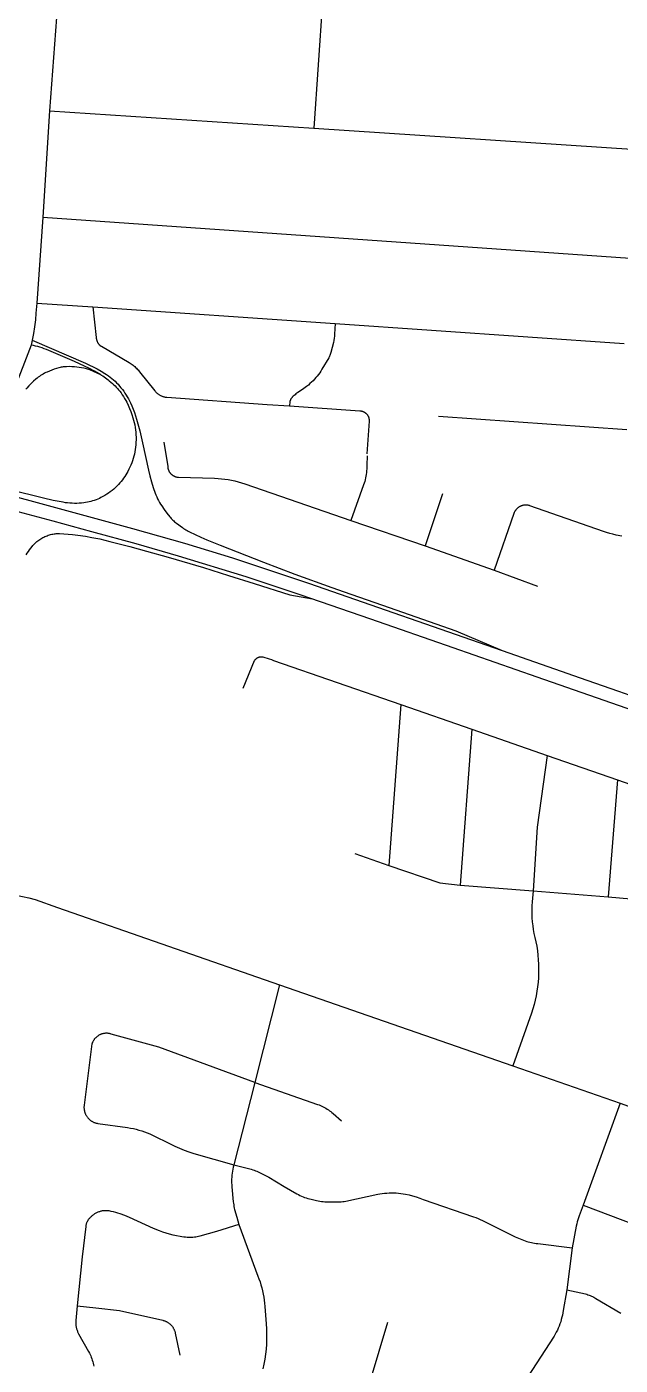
# Model space of a CAD drawing. Header units: inches. Extents: x 326453 to 344102, y 4677180 to 4689621.
# Drawn here: x 335339 to 336036, y 4678540 to 4680111 of the extents above; entities that cross this region are included whole.
import ezdxf

# ---------------------------------------------------------------- set-up
doc = ezdxf.new("R2010")
doc.units = ezdxf.units.IN
doc.header["$MEASUREMENT"] = 0
doc.layers.add('Street_Centreline', color=7, linetype='Continuous')

msp = doc.modelspace()

# ---------------------------------------------------------------- linework, layer by layer
at = {"layer": 'Street_Centreline'}
for p, q in [((335686.2944, 4680141.0764), (335676.1016, 4679992.3428)), ((335373.8314, 4680122.3416), (335365.5006, 4680012.7901)), ((335365.5006, 4680012.7901), (335357.7927, 4679887.6235)), ((335365.5006, 4680012.7901), (335676.1016, 4679992.3428)), ((335676.1016, 4679992.3428), (336055.3157, 4679967.2635)), ((335357.7927, 4679887.6235), (335350.6599, 4679786.7747)), ((335357.7927, 4679887.6235), (336047.6857, 4679839.7384)), ((335350.6599, 4679786.7747), (335416.4949, 4679782.4678)), ((335416.4949, 4679782.4678), (335701.0611, 4679763.1058)), ((335701.0611, 4679763.1058), (336040.3494, 4679739.4004)), ((335822.4171, 4679654.0907), (336043.562, 4679638.6296)), ((335827.3102, 4679562.9686), (335806.6786, 4679501.9346)), ((335719.4887, 4679531.6476), (335806.6786, 4679501.9346)), ((335806.6786, 4679501.9346), (335887.7894, 4679473.3374)), ((335887.7894, 4679473.3374), (335938.9066, 4679454.6392)), ((335778.0657, 4679315.7032), (335764.0045, 4679126.869)), ((335778.0657, 4679315.7032), (335861.5374, 4679286.6575)), ((335861.5374, 4679286.6575), (335847.926, 4679103.5316)), ((335861.5374, 4679286.6575), (335950.2509, 4679255.7878)), ((335950.2509, 4679255.7878), (336032.7589, 4679227.0775)), ((336032.7589, 4679227.0775), (336021.8715, 4679089.8649)), ((336032.7589, 4679227.0775), (336177.4037, 4679176.4179)), ((335724.3871, 4679140.8004), (335764.0045, 4679126.869)), ((335847.926, 4679103.5316), (335933.4702, 4679097.0754)), ((335933.4702, 4679097.0754), (336021.8715, 4679089.8649)), ((336021.8715, 4679089.8649), (336143.5316, 4679079.4595)), ((335635.8356, 4678986.5301), (335606.6784, 4678871.8932)), ((335635.8356, 4678986.5301), (335909.9103, 4678891.4517)), ((335909.9103, 4678891.4517), (336035.6655, 4678847.5445)), ((335606.6784, 4678871.8932), (335581.9525, 4678775.3883)), ((336035.6655, 4678847.5445), (335992.4384, 4678728.0724)), ((336035.6655, 4678847.5445), (336222.1072, 4678781.08)), ((335979.4253, 4678677.8259), (335973.152, 4678628.4692))]:
    msp.add_line(p, q, dxfattribs=at)
for points in [[(335350.6599, 4679786.7747), (335349.7279, 4679775.1656), (335349.0233, 4679767.1529), (335348.0365, 4679759.17), (335346.7686, 4679751.2268), (335344.0698, 4679737.5775)], [(335416.4949, 4679782.4678), (335420.4253, 4679746.511), (335420.4944, 4679745.9608), (335420.5813, 4679745.4131), (335420.6859, 4679744.8685), (335420.808, 4679744.3275), (335420.9475, 4679743.7908), (335421.1043, 4679743.2589), (335421.2782, 4679742.7323), (335421.469, 4679742.2116), (335421.6765, 4679741.6973), (335421.9006, 4679741.1901), (335422.1409, 4679740.6903), (335422.2994, 4679740.3867), (335422.4682, 4679740.0886), (335422.6469, 4679739.7965), (335422.8353, 4679739.5105), (335423.0333, 4679739.231), (335423.2407, 4679738.9584), (335423.4572, 4679738.693), (335423.6825, 4679738.4351), (335423.9163, 4679738.1849), (335424.1586, 4679737.9427), (335424.4088, 4679737.7089), (335424.6668, 4679737.4837), (335424.9323, 4679737.2673), (335425.205, 4679737.06), (335425.4845, 4679736.862), (335425.7705, 4679736.6736), (335426.0627, 4679736.495), (335426.3608, 4679736.3264), (335426.6644, 4679736.1679), (335459.2194, 4679717.1145), (335460.3866, 4679716.4048), (335461.5293, 4679715.6562), (335462.6462, 4679714.8696), (335463.7359, 4679714.0459), (335464.7974, 4679713.1861), (335465.8293, 4679712.291), (335466.8306, 4679711.3617), (335467.8001, 4679710.3993), (335468.7366, 4679709.4049), (335469.6392, 4679708.3795), (335470.5068, 4679707.3243), (335471.3384, 4679706.2406), (335489.3278, 4679683.9269), (335489.7884, 4679683.3755), (335490.2678, 4679682.8404), (335490.7655, 4679682.3223), (335491.2809, 4679681.8217), (335491.8133, 4679681.3393), (335492.3621, 4679680.8757), (335492.9268, 4679680.4314), (335493.5064, 4679680.007), (335494.1005, 4679679.6029), (335494.7082, 4679679.2197), (335495.3289, 4679678.8578), (335495.9617, 4679678.5177), (335496.6059, 4679678.1997), (335497.2608, 4679677.9043), (335497.9256, 4679677.6317), (335498.5994, 4679677.3824), (335499.2814, 4679677.1566), (335499.9709, 4679676.9547), (335500.667, 4679676.7767), (335501.3688, 4679676.623), (335502.0755, 4679676.4938), (335502.7863, 4679676.3892), (335503.5003, 4679676.3093), (335621.3645, 4679667.9007), (335647.6953, 4679666.4308)], [(335701.0611, 4679763.1058), (335700.3738, 4679750.5083), (335700.2015, 4679748.053), (335699.953, 4679745.6042), (335699.6284, 4679743.1643), (335699.2282, 4679740.7358), (335696.0208, 4679728.8254), (335695.7049, 4679727.729), (335695.3509, 4679726.6443), (335694.9594, 4679725.5726), (335694.5306, 4679724.5152), (335694.0653, 4679723.4734), (335693.5639, 4679722.4485), (335685.6216, 4679709.1639), (335684.3491, 4679707.1165), (335683.0067, 4679705.1143), (335681.5961, 4679703.1595), (335680.1188, 4679701.2546), (335678.5768, 4679699.4018), (335676.9717, 4679697.6032), (335675.2283, 4679695.7809), (335673.4228, 4679694.0201), (335671.5571, 4679692.3232), (335669.6337, 4679690.692), (335667.6548, 4679689.1286), (335662.6273, 4679685.4376), (335657.4705, 4679681.9296), (335656.2863, 4679681.1248), (335655.131, 4679680.2792), (335654.0061, 4679679.3937), (335652.9127, 4679678.4693), (335651.8524, 4679677.5073), (335650.8264, 4679676.5088), (335650.5626, 4679676.2336), (335650.3087, 4679675.9493), (335650.0647, 4679675.6563), (335649.8311, 4679675.355), (335649.6082, 4679675.0457), (335649.3962, 4679674.7289), (335649.1954, 4679674.4049), (335649.0059, 4679674.0741), (335648.8282, 4679673.7368), (335648.6622, 4679673.3936), (335648.5084, 4679673.0448), (335648.3668, 4679672.6908), (335648.2376, 4679672.3321), (335648.121, 4679671.9692), (335648.0171, 4679671.6024), (335647.9261, 4679671.2322), (335647.8481, 4679670.8591), (335647.6953, 4679666.4308)], [(335344.0698, 4679737.5775), (335243.7824, 4679478.4864)], [(335425.8524, 4679702.698), (335418.3951, 4679706.9083), (335412.6906, 4679710.018), (335406.8961, 4679712.9567), (335401.0168, 4679715.7219), (335395.0579, 4679718.311), (335361.9588, 4679732.3557), (335359.4854, 4679733.3566), (335356.98, 4679734.2741), (335354.4451, 4679735.1072), (335351.8838, 4679735.8548), (335349.2989, 4679736.5162), (335346.6933, 4679737.0907), (335344.0698, 4679737.5775)], [(335345.209, 4679743.3387), (335407.7484, 4679716.3118), (335412.4597, 4679714.1947), (335417.1079, 4679711.9426), (335421.6893, 4679709.5574), (335426.2001, 4679707.041), (335430.6364, 4679704.3957), (335432.7632, 4679703.0338), (335434.8413, 4679701.5986), (335436.8681, 4679700.0918), (335438.8411, 4679698.5153), (335440.7579, 4679696.8709), (335442.6163, 4679695.1607), (335444.4138, 4679693.3868), (335446.1485, 4679691.5512), (335447.8984, 4679689.5741), (335449.5875, 4679687.5447), (335451.2141, 4679685.4649), (335452.7768, 4679683.3367), (335454.2741, 4679681.1619), (335455.7047, 4679678.9427), (335457.0371, 4679676.7364), (335458.3068, 4679674.4933), (335459.5125, 4679672.2153), (335460.6535, 4679669.9041), (335462.3585, 4679666.1625), (335463.9359, 4679662.3654), (335465.3842, 4679658.5172), (335466.7015, 4679654.6222), (335467.8863, 4679650.6849), (335471.5742, 4679636.8684), (335474.8578, 4679622.9504), (335482.0049, 4679590.8465), (335483.6399, 4679584.0142), (335485.4906, 4679577.237), (335487.555, 4679570.522), (335489.831, 4679563.8756), (335490.6887, 4679561.62), (335491.6252, 4679559.3959), (335492.6392, 4679557.206), (335493.7295, 4679555.0532), (335494.8949, 4679552.94), (335496.1338, 4679550.869), (335497.4447, 4679548.8429), (335500.4419, 4679544.5182), (335503.5606, 4679540.2803), (335506.7985, 4679536.1326), (335507.6832, 4679535.0686), (335508.6027, 4679534.0346), (335509.5561, 4679533.0316), (335510.5423, 4679532.0609), (335511.5601, 4679531.1235), (335512.6086, 4679530.2204), (335513.6864, 4679529.3526), (335514.7925, 4679528.5212), (335521.9298, 4679523.2881), (335523.2054, 4679522.378), (335524.5122, 4679521.5135), (335525.8487, 4679520.6955), (335527.2132, 4679519.9251), (335528.604, 4679519.2032), (335530.0193, 4679518.5308), (335543.2474, 4679512.061), (335546.8361, 4679510.3815), (335550.4803, 4679508.8262), (335566.1826, 4679502.5466), (335617.1361, 4679482.7296), (335653.8582, 4679468.7051), (335697.3696, 4679452.8903), (335711.5979, 4679447.8293), (335764.5108, 4679429.4665), (335842.9195, 4679402.0256), (335897.2735, 4679379.0259)], [(335425.8524, 4679702.698), (335426.5057, 4679702.3222), (335428.1447, 4679701.3462), (335429.7536, 4679700.3215), (335431.3311, 4679699.2489), (335432.8757, 4679698.1295), (335434.3861, 4679696.9643), (335435.8607, 4679695.7542), (335439.6444, 4679692.4702), (335441.1684, 4679691.1037), (335442.6476, 4679689.6888), (335444.0804, 4679688.2268), (335445.4652, 4679686.7194), (335446.8007, 4679685.1681), (335448.0855, 4679683.5745), (335449.6475, 4679681.5013), (335451.1396, 4679679.3771), (335452.5599, 4679677.2043), (335453.907, 4679674.9853), (335455.1794, 4679672.7226), (335456.3755, 4679670.4188), (335458.0542, 4679666.9069), (335459.6173, 4679663.342), (335461.0633, 4679659.728), (335462.3906, 4679656.0688), (335463.5977, 4679652.3682), (335464.4101, 4679649.5593), (335465.1238, 4679646.7238), (335465.7382, 4679643.8651), (335466.2523, 4679640.9867), (335466.6656, 4679638.0922), (335466.9775, 4679635.1849), (335467.1878, 4679632.2685), (335467.2961, 4679629.3466), (335467.3023, 4679626.4226), (335467.2063, 4679623.5002), (335467.0084, 4679620.583), (335466.7088, 4679617.6744), (335466.3379, 4679614.9862), (335465.8759, 4679612.3121), (335465.3234, 4679609.6553), (335464.681, 4679607.0187), (335463.9494, 4679604.4055), (335463.1295, 4679601.8186), (335462.2222, 4679599.2611), (335461.2286, 4679596.7358), (335460.1499, 4679594.2457), (335458.9872, 4679591.7937), (335457.7419, 4679589.3826), (335456.5844, 4679587.3129), (335455.3605, 4679585.2818), (335454.0714, 4679583.2913), (335452.7185, 4679581.3436), (335451.3033, 4679579.4408), (335449.8272, 4679577.5848), (335448.2918, 4679575.7776), (335446.6986, 4679574.0211), (335444.8979, 4679572.1657), (335443.0332, 4679570.3746), (335441.1066, 4679568.6503), (335439.1207, 4679566.9946), (335437.0778, 4679565.4098), (335434.9805, 4679563.8977), (335432.8314, 4679562.4602), (335430.6331, 4679561.0991), (335428.3883, 4679559.8161), (335426.0998, 4679558.6128), (335424.1916, 4679557.6921), (335422.2532, 4679556.8368), (335420.2868, 4679556.048), (335418.2947, 4679555.3265), (335416.2793, 4679554.6731), (335414.2428, 4679554.0886), (335412.1876, 4679553.5737), (335410.1161, 4679553.129), (335408.0307, 4679552.7549), (335405.9337, 4679552.452), (335403.2313, 4679552.154), (335400.5205, 4679551.9459), (335397.8043, 4679551.8279), (335395.0857, 4679551.8002), (335392.3676, 4679551.8628), (335389.6532, 4679552.0157), (335386.9453, 4679552.2586), (335384.2469, 4679552.5914), (335381.5611, 4679553.0136), (335369.9875, 4679555.2053), (335358.483, 4679557.7344), (335318.9094, 4679567.5426)], [(335425.8524, 4679702.698), (335413.1423, 4679708.4373), (335411.776, 4679708.952), (335410.3928, 4679709.4194), (335408.9943, 4679709.8392), (335407.5823, 4679710.2106), (335406.1583, 4679710.5334), (335403.4163, 4679711.0574), (335400.6582, 4679711.4884), (335397.887, 4679711.8259), (335395.106, 4679712.0695), (335391.9975, 4679712.2376), (335388.8851, 4679712.3035), (335385.7723, 4679712.2673), (335384.4748, 4679712.2086), (335383.1802, 4679712.1055), (335381.8898, 4679711.958), (335380.6053, 4679711.7664), (335379.3281, 4679711.531), (335378.0597, 4679711.2518), (335376.8016, 4679710.9294), (335373.9544, 4679710.102), (335371.1329, 4679709.191), (335368.3396, 4679708.1969), (335365.5768, 4679707.1208), (335362.847, 4679705.9635), (335361.2655, 4679705.2336), (335359.7093, 4679704.4513), (335358.18, 4679703.6175), (335356.6794, 4679702.7331), (335355.2091, 4679701.7992), (335353.7708, 4679700.8168), (335352.3661, 4679699.7869), (335350.9965, 4679698.7108), (335349.6636, 4679697.5895), (335346.8679, 4679695.0761), (335344.1552, 4679692.4733), (335341.5283, 4679689.7839), (335338.9901, 4679687.0107), (335337.8924, 4679685.7301)], [(335647.6953, 4679666.4308), (335730.152, 4679660.5156), (335730.5566, 4679660.4796), (335730.9597, 4679660.4299), (335731.3608, 4679660.3664), (335731.7596, 4679660.2892), (335732.1555, 4679660.1985), (335732.5481, 4679660.0943), (335732.9369, 4679659.9768), (335733.3215, 4679659.846), (335733.7013, 4679659.7023), (335734.0761, 4679659.5456), (335734.4453, 4679659.3762), (335734.8085, 4679659.1944), (335735.1652, 4679659.0002), (335735.5151, 4679658.794), (335735.8578, 4679658.5759), (335736.1929, 4679658.3463), (335736.5199, 4679658.1054), (335736.8385, 4679657.8535), (335737.1483, 4679657.5908), (335737.4489, 4679657.3177), (335737.7401, 4679657.0345), (335738.0214, 4679656.7415)], [(335738.0214, 4679656.7415), (335738.2763, 4679656.4599), (335738.5214, 4679656.1697), (335738.7564, 4679655.8712), (335738.981, 4679655.5649), (335739.1949, 4679655.251), (335739.3979, 4679654.9299), (335739.5898, 4679654.6021), (335739.7703, 4679654.2679), (335739.9392, 4679653.9276), (335740.0964, 4679653.5818), (335740.2415, 4679653.2308), (335740.3746, 4679652.875), (335740.4953, 4679652.5148), (335740.6036, 4679652.1507), (335740.6993, 4679651.7831), (335740.7823, 4679651.4124), (335740.8526, 4679651.0391), (335740.9099, 4679650.6636), (335740.9544, 4679650.2864), (335740.9859, 4679649.9078), (335741.0043, 4679649.5284), (335741.0097, 4679649.1486), (335741.0021, 4679648.7688), (335740.9814, 4679648.3895), (335738.224, 4679609.9613)], [(335499.9533, 4679623.7546), (335504.4788, 4679595.1061), (335504.5062, 4679594.6463), (335504.5496, 4679594.1877), (335504.609, 4679593.731), (335504.6844, 4679593.2766), (335504.7755, 4679592.8251), (335504.8824, 4679592.3771), (335505.0049, 4679591.9331), (335505.1428, 4679591.4936), (335505.2959, 4679591.0592), (335505.4641, 4679590.6304), (335505.6472, 4679590.2078), (335505.845, 4679589.7918), (335506.0571, 4679589.383), (335506.2834, 4679588.9818), (335506.5236, 4679588.5888), (335506.7774, 4679588.2044), (335507.0444, 4679587.8291), (335507.3244, 4679587.4633), (335507.6169, 4679587.1076), (335507.9217, 4679586.7623), (335508.2384, 4679586.4278), (335508.5666, 4679586.1046), (335508.9058, 4679585.7931), (335509.2558, 4679585.4936), (335509.616, 4679585.2065), (335509.9859, 4679584.9321), (335510.3653, 4679584.6709), (335510.7535, 4679584.423), (335511.1502, 4679584.1889), (335511.5547, 4679583.9688), (335511.9668, 4679583.7629), (335512.3857, 4679583.5715), (335512.8111, 4679583.3949), (335513.2424, 4679583.2332), (335513.6791, 4679583.0868), (335514.1206, 4679582.9556), (335514.5665, 4679582.8399), (335515.0161, 4679582.7399), (335515.4689, 4679582.6557), (335515.9244, 4679582.5873), (335516.382, 4679582.5349), (335516.8412, 4679582.4984), (335517.3013, 4679582.4781), (335559.5398, 4679581.3473), (335563.5471, 4679581.1265), (335567.5451, 4679580.775), (335571.5295, 4679580.293), (335575.4961, 4679579.6812), (335579.4405, 4679578.9401), (335583.3586, 4679578.0705), (335587.2462, 4679577.0734), (335591.0991, 4679575.9498), (335594.9133, 4679574.701), (335719.4887, 4679531.6476)], [(335738.7831, 4679607.7254), (335738.213, 4679596.4698), (335738.2346, 4679594.3325), (335738.1838, 4679592.1958), (335738.0608, 4679590.0619), (335737.8655, 4679587.9335), (335737.5984, 4679585.8128), (335737.2596, 4679583.7025), (335736.8496, 4679581.6048), (335736.3687, 4679579.5222), (335735.8177, 4679577.4571), (335735.1971, 4679575.4118), (335734.5076, 4679573.3886), (335719.4887, 4679531.6476)], [(335279.797, 4679572.1789), (335301.9237, 4679566.1019), (335372.8219, 4679546.8688), (335463.2479, 4679522.337), (335524.278, 4679505.03), (335580.4611, 4679487.7166), (335669.8223, 4679458.2114), (335897.2735, 4679379.0259), (335996.5472, 4679344.396), (336033.7841, 4679331.5134), (336080.5394, 4679314.9561), (336201.4904, 4679273.152), (336361.0578, 4679217.6338), (336497.805, 4679170.0997), (336613.3592, 4679129.8901), (336698.9674, 4679099.9973)], [(335274.259, 4679557.2222), (335296.428, 4679551.1764), (335328.4018, 4679542.3911), (335369.4111, 4679531.3469), (335414.7785, 4679518.9614), (335467.1512, 4679504.517), (335516.8554, 4679490.2813), (335596.3383, 4679465.9281), (335659.6451, 4679444.7641), (335742.524, 4679416.2379), (335839.3009, 4679382.6179), (335937.8266, 4679348.2966), (336051.5531, 4679308.6462), (336165.0435, 4679269.255), (336255.2534, 4679237.9465), (336341.9962, 4679207.7477), (336437.322, 4679174.5624), (336531.0163, 4679141.947), (336617.3991, 4679111.7919), (336697.6075, 4679083.979)], [(336037.7765, 4679513.4136), (336035.5784, 4679513.7268), (336033.3913, 4679514.1099), (336031.2176, 4679514.5623), (336027.3997, 4679515.4786), (336023.6097, 4679516.5044), (336019.8509, 4679517.6387), (336016.1262, 4679518.8808), (335929.8784, 4679549.0291), (335929.3828, 4679549.1868), (335928.8822, 4679549.3271), (335928.377, 4679549.4501), (335927.8677, 4679549.5554), (335927.3552, 4679549.6431), (335926.8399, 4679549.7129), (335926.3225, 4679549.7647), (335925.8036, 4679549.7987), (335925.2839, 4679549.8145), (335924.7639, 4679549.8124), (335924.2443, 4679549.7922), (335923.7258, 4679549.754), (335923.2088, 4679549.6979), (335922.6941, 4679549.6239), (335922.1823, 4679549.532), (335921.674, 4679549.4225), (335921.1698, 4679549.2954), (335920.6703, 4679549.1509), (335920.1761, 4679548.9891), (335919.6878, 4679548.8103), (335919.206, 4679548.6147), (335918.7313, 4679548.4025), (335918.2642, 4679548.1739), (335917.8054, 4679547.9293), (335917.3553, 4679547.6689), (335916.9145, 4679547.3931), (335916.4835, 4679547.1022), (335916.0629, 4679546.7965), (335915.6532, 4679546.4763), (335915.2547, 4679546.1422), (335914.8682, 4679545.7944), (335914.4939, 4679545.4335), (335914.1323, 4679545.0598), (335913.784, 4679544.6737), (335913.4492, 4679544.2758), (335913.1284, 4679543.8666), (335912.822, 4679543.4464), (335912.5304, 4679543.0159), (335912.2539, 4679542.5756), (335911.9928, 4679542.1259), (335911.7475, 4679541.6674), (335911.5182, 4679541.2007), (335911.3052, 4679540.7263), (335911.1089, 4679540.2449), (335910.9293, 4679539.7569), (335887.7894, 4679473.3374)], [(335338.2646, 4679491.2729), (335339.5106, 4679493.3463), (335340.8205, 4679495.3799), (335342.1932, 4679497.3716), (335343.6274, 4679499.3196), (335345.1215, 4679501.222), (335345.9957, 4679502.2635), (335346.9048, 4679503.2747), (335347.8476, 4679504.2545), (335348.823, 4679505.2018), (335349.83, 4679506.1155), (335350.8674, 4679506.9945), (335351.9341, 4679507.8378), (335353.0287, 4679508.6445), (335354.15, 4679509.4136), (335355.2967, 4679510.1443), (335356.5118, 4679510.8628), (335357.7496, 4679511.5412), (335359.009, 4679512.1788), (335360.2886, 4679512.7749), (335361.5869, 4679513.3289), (335362.9026, 4679513.8402), (335364.2344, 4679514.3082), (335365.5807, 4679514.7325), (335366.9401, 4679515.1126), (335368.3113, 4679515.4481), (335369.6927, 4679515.7386), (335371.0828, 4679515.9838), (335372.4802, 4679516.1834), (335373.2916, 4679516.2734), (335374.1053, 4679516.3388), (335374.9206, 4679516.3796), (335375.7368, 4679516.3957), (335376.5531, 4679516.3872), (335377.3688, 4679516.3539), (335392.6305, 4679515.2811), (335398.9983, 4679514.6357), (335408.0732, 4679513.1505), (335415.3968, 4679511.8775), (335424.7371, 4679510.0211), (335430.5359, 4679508.5839), (335436.5858, 4679507.0987), (335442.8117, 4679505.6567), (335460.0593, 4679501.0421), (335479.7139, 4679495.8395), (335504.8911, 4679488.7791), (335546.4373, 4679476.3391), (335575.7092, 4679467.3064), (335606.0408, 4679457.7507), (335647.7347, 4679444.2408), (335674.3433, 4679439.7051)], [(335592.9131, 4679334.9022), (335606.5576, 4679367.2894), (335606.7193, 4679367.5559), (335606.8899, 4679367.8168), (335607.0693, 4679368.0717), (335607.2573, 4679368.3203), (335607.4537, 4679368.5624), (335607.6582, 4679368.7977), (335607.8705, 4679369.0258), (335608.0905, 4679369.2466), (335608.318, 4679369.4598), (335608.5525, 4679369.6652), (335608.7939, 4679369.8624), (335609.0418, 4679370.0513), (335609.2961, 4679370.2316), (335609.5563, 4679370.4032), (335609.8222, 4679370.5658), (335610.0935, 4679370.7193), (335610.3699, 4679370.8634), (335610.651, 4679370.9981), (335610.9366, 4679371.1231), (335611.2262, 4679371.2383), (335611.5196, 4679371.3435), (335611.8164, 4679371.4388), (335612.1163, 4679371.5239), (335612.4189, 4679371.5987), (335612.7238, 4679371.6631), (335613.0308, 4679371.7172), (335613.3395, 4679371.7608), (335613.6494, 4679371.7938), (335613.9603, 4679371.8162), (335614.2718, 4679371.8281), (335614.5835, 4679371.8294), (335614.8951, 4679371.82), (335615.2061, 4679371.8001), (335615.5163, 4679371.7695), (335615.8253, 4679371.7284), (335616.1327, 4679371.6769), (335618.7042, 4679370.9504), (335621.2529, 4679370.1477), (335623.7766, 4679369.2694), (335626.273, 4679368.3164), (335628.7399, 4679367.2894), (335778.0657, 4679315.7032)], [(335950.2509, 4679255.7878), (335938.474, 4679171.7794), (335933.4702, 4679097.0755)], [(335764.0045, 4679126.869), (335824.1002, 4679106.255), (335847.926, 4679103.5316)], [(335302.6331, 4679094.5023), (335326.3476, 4679091.916), (335333.8525, 4679090.4478), (335341.3018, 4679088.7197), (335348.6865, 4679086.7338), (335374.9511, 4679077.5505), (335635.8356, 4678986.5301)], [(335933.4702, 4679097.0754), (335932.3236, 4679083.9181), (335932.048, 4679079.2707), (335931.9338, 4679074.6164), (335931.9809, 4679069.961), (335932.1895, 4679065.31), (335932.5593, 4679060.6691), (335933.0897, 4679056.0437), (335933.7802, 4679051.4396), (335934.6299, 4679046.8621), (335935.6379, 4679042.3169), (335936.793, 4679037.1283), (335937.7759, 4679031.9044), (335938.5856, 4679026.6508), (335939.2212, 4679021.3733), (335939.6821, 4679016.0777), (335939.9676, 4679010.7698), (335940.0775, 4679005.4553), (335940.0118, 4679000.1401), (335939.7703, 4678994.8299), (335939.3535, 4678989.5307), (335938.7617, 4678984.2481), (335937.9957, 4678978.988), (335937.0562, 4678973.7561), (335935.9443, 4678968.558), (335934.6612, 4678963.3996), (335933.2083, 4678958.2864), (335931.5871, 4678953.224), (335909.9103, 4678891.4517)], [(335606.6784, 4678871.8932), (335494.0336, 4678913.4292), (335438.0065, 4678928.813), (335437.4211, 4678928.9964), (335436.8297, 4678929.1593), (335436.233, 4678929.3015), (335435.6318, 4678929.4231), (335435.0266, 4678929.5236), (335434.4184, 4678929.6031), (335433.8078, 4678929.6615), (335433.1955, 4678929.6985), (335432.5823, 4678929.7144), (335431.9689, 4678929.7089), (335431.3561, 4678929.6822), (335430.7446, 4678929.6342), (335430.1351, 4678929.565), (335429.5283, 4678929.4747), (335428.9251, 4678929.3634), (335428.3261, 4678929.2313), (335427.7321, 4678929.0784), (335427.1437, 4678928.905), (335426.5617, 4678928.7113), (335425.9867, 4678928.4975), (335425.4195, 4678928.2639), (335424.8608, 4678928.0107), (335424.3112, 4678927.7383), (335423.7714, 4678927.447), (335423.242, 4678927.1371), (335422.7237, 4678926.8091), (335422.2171, 4678926.4632), (335421.7228, 4678926.1), (335421.2414, 4678925.7199), (335420.7734, 4678925.3232), (335420.3196, 4678924.9106), (335419.8803, 4678924.4824), (335419.4561, 4678924.0393), (335419.0476, 4678923.5817), (335418.6552, 4678923.1103), (335418.2794, 4678922.6255), (335417.9207, 4678922.1279), (335417.5794, 4678921.6182), (335417.2561, 4678921.0969), (335416.951, 4678920.5647), (335416.6645, 4678920.0223), (335416.3971, 4678919.4703), (335416.149, 4678918.9093), (335415.9205, 4678918.34), (335415.7119, 4678917.7632), (335415.5234, 4678917.1794), (335406.2988, 4678845.4328), (335406.2238, 4678844.7775), (335406.1714, 4678844.1199), (335406.1414, 4678843.461), (335406.134, 4678842.8015), (335406.1492, 4678842.142), (335406.1869, 4678841.4835), (335406.2472, 4678840.8267), (335406.3299, 4678840.1723), (335406.435, 4678839.5211), (335406.5623, 4678838.8739), (335406.7116, 4678838.2314), (335406.8829, 4678837.5944), (335407.0758, 4678836.9637), (335407.2902, 4678836.3399), (335407.5259, 4678835.7239), (335407.7825, 4678835.1162), (335408.0597, 4678834.5177), (335408.3573, 4678833.929), (335408.6748, 4678833.3509), (335409.012, 4678832.7839), (335409.3683, 4678832.2289), (335409.7434, 4678831.6863), (335410.1369, 4678831.1569), (335410.5482, 4678830.6413), (335410.977, 4678830.1401), (335411.4227, 4678829.6538), (335411.8847, 4678829.1831), (335412.3626, 4678828.7285), (335412.8558, 4678828.2904), (335413.3636, 4678827.8696), (335413.8856, 4678827.4663), (335414.4211, 4678827.0812), (335414.9694, 4678826.7145), (335415.53, 4678826.3669), (335416.1021, 4678826.0387), (335416.6851, 4678825.7302), (335417.2784, 4678825.4419), (335417.8811, 4678825.174), (335418.4927, 4678824.927), (335419.1124, 4678824.7009), (335419.7394, 4678824.4963), (335420.3731, 4678824.3132), (335421.0127, 4678824.1519), (335421.6574, 4678824.0126), (335422.3066, 4678823.8955), (335457.4004, 4678818.9727), (335460.7697, 4678818.44), (335464.1184, 4678817.7904), (335467.4424, 4678817.0245), (335470.7377, 4678816.1433), (335474.0003, 4678815.1479), (335477.2263, 4678814.0394), (335480.4117, 4678812.8193), (335483.5527, 4678811.489), (335486.6454, 4678810.0501), (335507.3329, 4678799.7732), (335512.7095, 4678797.1665), (335518.1753, 4678794.7526), (335523.7234, 4678792.5345), (335529.3469, 4678790.5151), (335535.0387, 4678788.6969), (335581.9524, 4678775.3883)], [(335606.6784, 4678871.8932), (335680.4871, 4678846.2039), (335682.1529, 4678845.5929), (335683.7975, 4678844.9268), (335685.419, 4678844.2064), (335687.0157, 4678843.4325), (335688.5858, 4678842.6059), (335690.1275, 4678841.7275), (335691.6392, 4678840.7984), (335693.1191, 4678839.8195), (335694.5657, 4678838.792), (335695.9773, 4678837.7169), (335697.3524, 4678836.5955), (335698.6894, 4678835.429), (335708.5092, 4678827.0485)], [(335581.9524, 4678775.3883), (335581.2513, 4678772.3506), (335580.7701, 4678770.0919), (335580.3658, 4678767.8182), (335580.0386, 4678765.5321), (335579.7891, 4678763.2363), (335579.6176, 4678760.9334), (335579.5241, 4678758.6259), (335579.5089, 4678756.3166), (335579.5719, 4678754.0081), (335579.713, 4678751.7031), (335579.9322, 4678749.4041), (335581.5151, 4678731.9965), (335581.7145, 4678730.1321), (335581.9727, 4678728.2749), (335582.2896, 4678726.4267), (335582.6649, 4678724.5896), (335583.098, 4678722.7652), (335585.4701, 4678713.9237), (335588.074, 4678705.1476)], [(335581.9525, 4678775.3883), (335600.9094, 4678770.5224), (335602.6025, 4678770.0602), (335604.2808, 4678769.5466), (335605.9427, 4678768.982), (335607.5865, 4678768.367), (335609.2109, 4678767.7022), (335613.9539, 4678765.5897), (335618.63, 4678763.3328), (335623.2348, 4678760.9338), (335641.0468, 4678749.9755), (335656.2682, 4678741.2353), (335657.9974, 4678740.2812), (335659.7582, 4678739.3866), (335661.5485, 4678738.5526), (335663.3662, 4678737.7802), (335665.2091, 4678737.0701), (335667.0752, 4678736.4234), (335668.9623, 4678735.8406), (335670.8682, 4678735.3226), (335672.7906, 4678734.8698), (335679.319, 4678733.3389), (335681.2484, 4678732.9209), (335683.1908, 4678732.5688), (335685.1441, 4678732.283), (335687.106, 4678732.0638), (335689.0743, 4678731.9115), (335691.0465, 4678731.8261), (335693.0206, 4678731.8079), (335702.8239, 4678731.8055), (335704.6189, 4678731.8178), (335706.4128, 4678731.8844), (335708.2038, 4678732.0052), (335709.9903, 4678732.1802), (335711.7707, 4678732.4091), (335713.5433, 4678732.6918), (335751.1017, 4678740.6689), (335753.7818, 4678741.1905), (335756.4781, 4678741.6205), (335759.1875, 4678741.9584), (335761.9069, 4678742.2038), (335764.633, 4678742.3563), (335767.3627, 4678742.4158), (335770.0929, 4678742.3823), (335772.8203, 4678742.2557), (335775.5419, 4678742.0362), (335778.2544, 4678741.7242), (335780.9547, 4678741.3198), (335783.6396, 4678740.8237), (335787.9046, 4678739.888), (335792.1371, 4678738.8147), (335796.3325, 4678737.6047), (335800.4866, 4678736.2596), (335804.5949, 4678734.7805), (335863.733, 4678714.3743), (335866.3495, 4678713.4198), (335868.931, 4678712.3743), (335871.4743, 4678711.2389), (335873.9763, 4678710.0151), (335876.4338, 4678708.7044), (335906.8525, 4678693.6469), (335912.5955, 4678690.9246), (335918.4276, 4678688.3989), (335924.3421, 4678686.0728), (335926.1141, 4678685.4439), (335927.9061, 4678684.8747), (335929.7162, 4678684.3656), (335931.5423, 4678683.9174), (335933.3823, 4678683.5304), (335935.2342, 4678683.2051), (335937.096, 4678682.9419), (335938.9655, 4678682.7411), (335979.4253, 4678677.8259)], [(335992.4384, 4678728.0724), (335987.7012, 4678715.5184), (335986.8792, 4678713.1332), (335986.1323, 4678710.7234), (335985.4615, 4678708.2914), (335984.8672, 4678705.8395), (335984.3501, 4678703.3701), (335979.4253, 4678677.8259)], [(335992.4384, 4678728.0724), (336053.6315, 4678704.6683)], [(335588.074, 4678705.1476), (335561.7697, 4678697.0404), (335552.0846, 4678694.1503), (335542.3322, 4678691.4962), (335540.717, 4678691.1074), (335539.0892, 4678690.7751), (335537.4508, 4678690.4995), (335535.8039, 4678690.281), (335534.1503, 4678690.1199), (335532.4922, 4678690.0164), (335530.8314, 4678689.9707), (335529.17, 4678689.9826), (335527.5101, 4678690.0524), (335525.3722, 4678690.2096), (335523.2396, 4678690.4268), (335521.1139, 4678690.7037), (335518.9969, 4678691.0402), (335514.8689, 4678691.8273), (335510.7695, 4678692.7519), (335506.7033, 4678693.8131), (335502.6749, 4678695.0097), (335498.6888, 4678696.3403), (335494.7494, 4678697.8035), (335487.711, 4678700.5524), (335459.6629, 4678713.6229), (335454.1259, 4678715.8534), (335448.5175, 4678717.8976), (335445.9807, 4678718.7265), (335443.4171, 4678719.4685), (335440.8297, 4678720.1228), (335438.2216, 4678720.6886), (335435.5957, 4678721.1652), (335434.8045, 4678721.2811), (335434.0098, 4678721.3697), (335433.2125, 4678721.4311), (335432.4136, 4678721.4651), (335431.614, 4678721.4716), (335430.8146, 4678721.4508), (335430.0165, 4678721.4025), (335429.2204, 4678721.327), (335428.4274, 4678721.2241), (335427.6385, 4678721.0942), (335426.8544, 4678720.9372), (335425.9872, 4678720.7327), (335425.1274, 4678720.4991), (335424.276, 4678720.2365), (335423.4339, 4678719.9453), (335422.6022, 4678719.6258), (335421.7817, 4678719.2784), (335420.9734, 4678718.9035), (335420.1783, 4678718.5015), (335419.3971, 4678718.0728), (335418.631, 4678717.618), (335417.8806, 4678717.1376), (335417.1469, 4678716.6321), (335416.4306, 4678716.1021), (335415.7327, 4678715.5482), (335415.0539, 4678714.9711), (335414.395, 4678714.3713), (335413.7567, 4678713.7497), (335413.1398, 4678713.1068), (335412.545, 4678712.4435), (335411.9729, 4678711.7604), (335411.4242, 4678711.0584), (335411.0993, 4678710.6127), (335410.7894, 4678710.1563), (335410.4948, 4678709.6899), (335410.216, 4678709.2139), (335409.9532, 4678708.7289), (335409.7067, 4678708.2355), (335409.4768, 4678707.7341), (335409.2637, 4678707.2253), (335409.0677, 4678706.7096), (335408.889, 4678706.1878), (335408.7278, 4678705.6603), (335408.5842, 4678705.1277), (335408.4585, 4678704.5906), (335408.3507, 4678704.0496), (335408.261, 4678703.5053), (335408.1895, 4678702.9583), (335404.1153, 4678667.1654), (335398.1789, 4678609.751)], [(335588.074, 4678705.1476), (335610.3462, 4678644.6815), (335611.6791, 4678641.2628), (335612.9027, 4678637.8034), (335614.0159, 4678634.307), (335615.0174, 4678630.7769), (335615.9063, 4678627.2169), (335616.6816, 4678623.6303), (335617.3426, 4678620.021), (335617.8886, 4678616.3925), (335618.3191, 4678612.7484), (335618.6336, 4678609.0926), (335620.1598, 4678588.65), (335620.5251, 4678582.7292), (335620.6829, 4678576.7993), (335620.6332, 4678570.8675), (335620.3759, 4678564.941), (335619.9114, 4678559.0272), (335619.2403, 4678553.1332), (335618.3633, 4678547.2664), (335617.2815, 4678541.4338), (335615.9964, 4678535.6427)], [(335973.152, 4678628.4692), (335968.9378, 4678604.2497), (335968.5186, 4678601.5891), (335968.0109, 4678598.944), (335967.4154, 4678596.3172), (335966.7327, 4678593.7118), (335965.9635, 4678591.1305), (335965.1086, 4678588.5764), (335964.1691, 4678586.0521), (335963.146, 4678583.5606), (335962.0405, 4678581.1046), (335960.8536, 4678578.6867), (335959.5868, 4678576.3098), (335958.2416, 4678573.9764), (335880.2324, 4678454.2801)], [(335973.152, 4678628.4692), (335995.1352, 4678623.6783), (335996.5533, 4678623.2865), (335997.9582, 4678622.8493), (335999.3482, 4678622.3671), (336000.7219, 4678621.8404), (336002.078, 4678621.2697), (336003.415, 4678620.6556), (336004.7315, 4678619.9989), (336006.0263, 4678619.3001), (336007.2978, 4678618.5599), (336036.77, 4678601.1226)], [(335398.1789, 4678609.751), (335396.5652, 4678592.4235), (335396.4977, 4678591.5366), (335396.4602, 4678590.6478), (335396.4529, 4678589.7583), (335396.4756, 4678588.8691), (335396.5285, 4678587.9811), (335396.6113, 4678587.0954), (335396.7241, 4678586.2131), (335396.8666, 4678585.335), (335397.0388, 4678584.4623), (335397.2404, 4678583.596), (335397.4712, 4678582.7369), (335397.7309, 4678581.8861), (335398.0193, 4678581.0446), (335398.336, 4678580.2134), (335398.6806, 4678579.3933), (335399.0528, 4678578.5854), (335399.4521, 4678577.7905), (335399.8781, 4678577.0096), (335411.6009, 4678555.9907), (335412.461, 4678554.384), (335413.2652, 4678552.7486), (335414.0125, 4678551.0865), (335414.702, 4678549.3996), (335415.3329, 4678547.6899), (335415.9046, 4678545.9595), (335416.4161, 4678544.2104), (335416.8671, 4678542.4447), (335417.2569, 4678540.6645), (335417.5851, 4678538.8719)], [(335398.1789, 4678609.751), (335420.2148, 4678607.4901), (335447.694, 4678604.1407), (335498.631, 4678592.753), (335499.2714, 4678592.5983), (335499.9062, 4678592.4219), (335500.5345, 4678592.2239), (335501.1557, 4678592.0046), (335501.7691, 4678591.7642), (335502.3739, 4678591.503), (335502.9695, 4678591.2214), (335503.5551, 4678590.9196), (335504.1301, 4678590.5979), (335504.6937, 4678590.2569), (335505.2454, 4678589.8968), (335505.7845, 4678589.5181), (335506.3104, 4678589.1213), (335506.8224, 4678588.7067), (335507.3199, 4678588.2749), (335507.8025, 4678587.8264), (335508.2694, 4678587.3617), (335508.7203, 4678586.8813), (335509.1545, 4678586.3858), (335509.5715, 4678585.8758), (335509.9709, 4678585.3519), (335510.3521, 4678584.8146), (335510.7149, 4678584.2647), (335511.0586, 4678583.7027), (335511.383, 4678583.1292), (335511.6876, 4678582.5451), (335511.9721, 4678581.9509), (335512.2362, 4678581.3473), (335512.4795, 4678580.7351), (335512.7018, 4678580.115), (335512.9029, 4678579.4876), (335513.0824, 4678578.8537), (335513.2401, 4678578.2141), (335513.376, 4678577.5694), (335518.5362, 4678551.8033)], [(335762.4216, 4678590.0173), (335742.2727, 4678522.2702), (335742.0073, 4678521.2845), (335741.7755, 4678520.2902), (335741.5778, 4678519.2887), (335741.4142, 4678518.281), (335741.2851, 4678517.2683), (335741.1904, 4678516.2519), (335741.1304, 4678515.2327), (335741.1052, 4678514.2122), (335741.1147, 4678513.1914), (335741.1589, 4678512.1714), (335741.2378, 4678511.1536), (335741.3513, 4678510.1391), (335741.4992, 4678509.129), (335745.5124, 4678484.6452)]]:
    msp.add_lwpolyline(points, dxfattribs=at)

doc.saveas('drawing.dxf')
